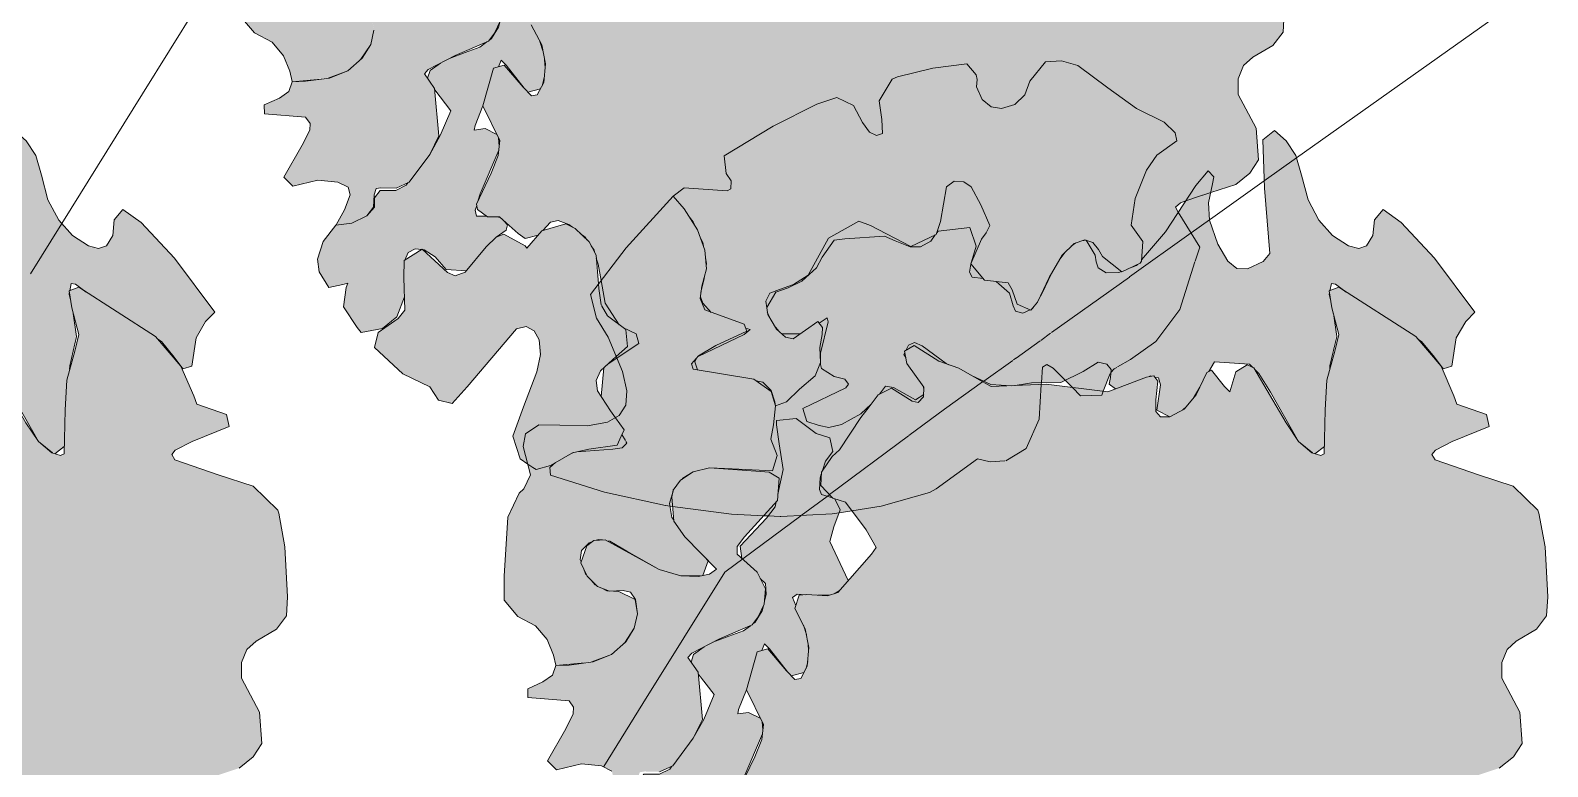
# Model space of a CAD drawing. Header units: metres. Extents: x -490 to 202, y -217 to 332.
# Drawn here: x -105.34 to -87.28, y 129 to 137.76 of the extents above; entities that cross this region are included whole.
import ezdxf

# ---------------------------------------------------------------- set-up
doc = ezdxf.new("R2010")
doc.units = ezdxf.units.M
doc.layers.add('1 arbol_dwg', color=8, linetype='Continuous', lineweight=9, true_color=0x767676)
doc.layers.add('C-TOPO-MAJR', color=66, linetype='Continuous', lineweight=18, true_color=0x647b04)
doc.layers.add('A-DETL-GENF', color=7, linetype='Continuous', lineweight=9)
doc.layers.add('A-DETL-THIN', color=7, linetype='Continuous', lineweight=9)

# ---------------------------------------------------------------- blocks, each defined once
blk = doc.blocks.new('1 arbol_dwg-V162-PLANTA DE MURO PERIMETRAL')
at = {"layer": 'A-DETL-GENF', "true_color": 0x004c00, "transparency": 33554483}
for points in [[(-4.917, 6.694), (-4.838, 6.722), (-4.747, 6.812), (-4.635, 6.907), (-4.597, 7.002), (-4.601, 7.11), (-4.581, 7.254), (-4.616, 7.297), (-4.79, 7.173), (-4.845, 7.185), (-4.91, 7.241), (-4.973, 7.345), (-4.987, 7.442), (-4.958, 7.499), (-4.788, 7.561), (-4.684, 7.626), (-4.538, 7.89), (-4.323, 8.013), (-4.239, 7.981), (-3.95, 7.832), (-3.769, 7.917), (-3.738, 8.009), (-3.695, 8.258), (-3.641, 8.297), (-3.572, 8.292), (-3.52, 8.258), (-3.451, 8.128), (-3.386, 7.981), (-3.445, 7.883), (-3.523, 7.708), (-3.425, 7.592), (-3.255, 7.572), (-3.227, 7.522), (-3.192, 7.419), (-3.094, 7.377), (-3.045, 7.433), (-2.94, 7.65), (-2.871, 7.77), (-2.784, 7.854), (-2.708, 7.879), (-2.652, 7.861), (-2.61, 7.811), (-2.581, 7.76), (-2.443, 7.651), (-2.312, 7.713), (-2.304, 7.727), (-2.294, 7.868), (-2.377, 7.984), (-2.348, 8.175), (-2.268, 8.376), (-2.194, 8.484), (-2.052, 8.586), (-2.062, 8.643), (-2.141, 8.72), (-2.34, 8.816), (-2.759, 9.123), (-2.874, 9.157), (-2.989, 9.15), (-3.1, 9.012), (-3.136, 8.914), (-3.208, 8.846), (-3.302, 8.817), (-3.378, 8.829), (-3.442, 8.881), (-3.482, 8.972), (-3.478, 9.025), (-3.484, 9.058), (-3.55, 9.135), (-3.794, 9.105), (-4.046, 9.043), (-4.083, 9.026), (-4.178, 8.871), (-4.159, 8.739), (-4.154, 8.638), (-4.196, 8.624), (-4.247, 8.647), (-4.296, 8.717), (-4.36, 8.837), (-4.479, 8.895), (-4.622, 8.848), (-4.933, 8.69), (-5.283, 8.479), (-5.269, 8.352), (-5.235, 8.301), (-5.237, 8.242), (-5.263, 8.228), (-5.569, 8.251), (-5.648, 8.191), (-5.569, 8.101), (-5.474, 7.95), (-5.422, 7.805), (-5.41, 7.673), (-5.45, 7.505), (-5.45, 7.461), (-5.436, 7.426), (-5.376, 7.361), (-5.141, 7.277), (-5.123, 7.247), (-5.099, 7.238), (-5.142, 7.204), (-5.478, 7.038), (-5.494, 7.009), (-5.474, 6.951), (-5.071, 6.884), (-5.056, 6.873), (-5.008, 6.863), (-4.946, 6.793), (-4.922, 6.722)], [(-5.995, 3.049), (-5.843, 3.077), (-5.739, 3.161), (-5.685, 3.304), (-5.688, 3.552), (-5.686, 3.563), (-5.658, 3.621), (-5.608, 3.647), (-5.544, 3.639), (-5.466, 3.589), (-5.377, 3.498), (-5.243, 3.49), (-5.093, 3.669), (-4.999, 3.751), (-4.958, 3.779), (-4.949, 3.817), (-5.002, 3.871), (-5.026, 3.875), (-5.171, 3.879), (-5.176, 3.938), (-5.171, 3.965), (-5.144, 4.039), (-5.011, 4.351), (-5.011, 4.411), (-5.015, 4.441), (-5.026, 4.463), (-5.109, 4.505), (-5.187, 4.494), (-5.181, 4.526), (-5.125, 4.667), (-5.049, 4.937), (-5.014, 4.946), (-4.995, 4.994), (-4.943, 4.937), (-4.803, 4.766), (-4.714, 4.789), (-4.695, 4.834), (-4.687, 4.869), (-4.682, 4.967), (-4.69, 5.024), (-4.71, 5.102), (-4.718, 5.128), (-4.779, 5.246), (-4.773, 5.267), (-4.797, 5.324), (-4.763, 5.35), (-4.533, 5.341), (-4.473, 5.366), (-4.463, 5.372), (-4.399, 5.446), (-4.529, 5.724), (-4.5, 5.829), (-4.455, 5.952), (-4.494, 6.03), (-4.589, 6.061), (-4.604, 6.096), (-4.589, 6.221), (-4.581, 6.232), (-4.553, 6.308), (-4.507, 6.367), (-4.529, 6.465), (-4.628, 6.496), (-4.769, 6.604), (-4.909, 6.589), (-4.91, 6.559), (-4.863, 6.238), (-4.92, 5.972), (-4.982, 5.891), (-5.17, 5.689), (-5.157, 5.604), (-5.042, 5.491), (-5.026, 5.461), (-4.989, 5.425), (-4.989, 5.333), (-5.013, 5.229), (-5.063, 5.148), (-5.096, 5.124), (-5.146, 5.086), (-5.364, 5.006), (-5.439, 4.964), (-5.505, 4.909), (-5.52, 4.864), (-5.355, 4.633), (-5.439, 4.436), (-5.505, 4.32), (-5.673, 4.1), (-5.746, 4.063), (-5.858, 4.063), (-5.898, 4.01), (-5.905, 3.935), (-5.954, 3.881), (-6.061, 3.829), (-6.175, 3.815), (-6.265, 3.7), (-6.305, 3.573), (-6.295, 3.483), (-6.226, 3.371), (-6.09, 3.402), (-6.102, 3.37), (-6.12, 3.233), (-6.023, 3.086)]]:
    blk.add_hatch(color=98, dxfattribs=at).paths.add_polyline_path(points)
at = {"layer": 'A-DETL-GENF', "true_color": 0x2f4c26, "transparency": 33554483}
for points in [[(-1.065, 6.352), (-0.997, 6.404), (-0.979, 6.877), (-0.957, 6.98), (-0.912, 7.203), (-0.951, 7.441), (-0.963, 7.514), (-0.958, 7.516), (-0.947, 7.568), (-0.917, 7.563), (-0.841, 7.506), (-0.303, 7.154), (-0.149, 6.959), (-0.086, 6.976), (-0.055, 7.18), (0.012, 7.297), (0.078, 7.362), (-0.21, 7.747), (-0.448, 8.002), (-0.578, 8.095), (-0.64, 8.022), (-0.651, 7.909), (-0.696, 7.835), (-0.752, 7.818), (-0.825, 7.835), (-0.939, 7.91), (-1.036, 8.02), (-1.114, 8.165), (-1.2, 8.481), (-1.27, 8.585), (-1.353, 8.66), (-1.437, 8.593), (-1.425, 8.247), (-1.386, 7.781), (-1.435, 7.725), (-1.545, 7.672), (-1.622, 7.674), (-1.686, 7.727), (-1.759, 7.847), (-1.817, 8.019), (-1.825, 8.143), (-1.787, 8.329), (-1.828, 8.371), (-1.915, 8.267), (-2.141, 7.925), (-2.304, 7.727), (-2.312, 7.713), (-2.34, 7.696), (-2.464, 7.646), (-2.556, 7.643), (-2.613, 7.679), (-2.626, 7.721), (-2.633, 7.77), (-2.698, 7.876), (-2.729, 7.872), (-2.784, 7.849), (-2.805, 7.834), (-2.871, 7.762), (-2.892, 7.734), (-2.978, 7.572), (-3.045, 7.433), (-3.094, 7.377), (-3.15, 7.355), (-3.204, 7.37), (-3.227, 7.431), (-3.245, 7.497), (-3.342, 7.582), (-3.425, 7.592), (-3.433, 7.602), (-3.513, 7.612), (-3.532, 7.648), (-3.518, 7.721), (-3.484, 7.833), (-3.53, 7.968), (-3.755, 7.942), (-3.776, 7.914), (-3.807, 7.869), (-3.881, 7.829), (-3.96, 7.832), (-4.139, 7.905), (-4.498, 7.877), (-4.585, 7.755), (-4.625, 7.679), (-4.729, 7.583), (-4.863, 7.524), (-4.92, 7.499), (-4.98, 7.395), (-4.968, 7.345), (-4.96, 7.325), (-4.901, 7.238), (-4.871, 7.208), (-4.742, 7.207), (-4.616, 7.297), (-4.606, 7.285), (-4.549, 7.322), (-4.541, 7.294), (-4.595, 7.07), (-4.589, 6.96), (-4.499, 6.902), (-4.421, 6.885), (-4.395, 6.849), (-4.418, 6.82), (-4.723, 6.674), (-4.694, 6.583), (-4.553, 6.542), (-4.537, 6.538), (-4.447, 6.561), (-4.302, 6.642), (-4.217, 6.727), (-4.131, 6.834), (-4.067, 6.82), (-3.918, 6.736), (-3.859, 6.775), (-3.864, 6.834), (-3.982, 7.012), (-3.995, 7.052), (-4.001, 7.061), (-3.995, 7.084), (-3.987, 7.089), (-3.968, 7.126), (-3.924, 7.145), (-3.87, 7.121), (-3.681, 6.987), (-3.608, 6.962), (-3.522, 6.913), (-3.378, 6.846), (-3.205, 6.838), (-3.089, 6.858), (-2.879, 6.861), (-2.72, 6.94), (-2.613, 7.006), (-2.552, 6.992), (-2.52, 6.952), (-2.534, 6.848), (-2.489, 6.814), (-2.239, 6.907), (-2.202, 6.902), (-2.182, 6.893), (-2.168, 6.844), (-2.194, 6.663), (-2.1, 6.616), (-1.998, 6.674), (-1.982, 6.688), (-1.913, 6.783), (-1.884, 6.832), (-1.837, 6.931), (-1.817, 6.949), (-1.783, 7.008), (-1.526, 6.986), (-1.476, 6.937), (-1.465, 6.925), (-1.312, 6.669), (-1.182, 6.44), (-1.081, 6.357)], [(-6.175, 3.815), (-6.061, 3.829), (-5.954, 3.881), (-5.905, 3.943), (-5.901, 4.033), (-5.887, 4.077), (-5.853, 4.083), (-5.745, 4.08), (-5.651, 4.123), (-5.505, 4.32), (-5.439, 4.453), (-5.47, 4.792), (-5.543, 4.897), (-5.515, 4.927), (-5.323, 5.028), (-5.084, 5.129), (-5.042, 5.187), (-4.999, 5.278), (-4.989, 5.388), (-5.049, 5.505), (-5.19, 5.634), (-5.19, 5.689), (-5.139, 5.759), (-4.904, 6.018), (-4.892, 6.177), (-4.963, 6.22), (-5.389, 6.25), (-5.506, 6.223), (-5.595, 6.163), (-5.648, 6.091), (-5.657, 6.044), (-5.644, 5.871), (-5.564, 5.759), (-5.339, 5.527), (-5.389, 5.492), (-5.47, 5.476), (-5.594, 5.48), (-5.749, 5.524), (-6.133, 5.737), (-6.214, 5.733), (-6.265, 5.695), (-6.308, 5.572), (-6.262, 5.477), (-6.189, 5.404), (-6.104, 5.37), (-6.005, 5.375), (-5.953, 5.364), (-5.918, 5.31), (-5.904, 5.209), (-5.926, 5.106), (-5.986, 5.008), (-6.089, 4.917), (-6.22, 4.866), (-6.391, 4.843), (-6.486, 4.84), (-6.51, 4.771), (-6.578, 4.723), (-6.686, 4.674), (-6.685, 4.61), (-6.391, 4.587), (-6.359, 4.541), (-6.362, 4.495), (-6.415, 4.387), (-6.546, 4.159), (-6.482, 4.095), (-6.304, 4.137), (-6.161, 4.123), (-6.086, 4.086), (-6.073, 4.032), (-6.113, 3.924), (-6.173, 3.819)]]:
    blk.add_hatch(color=89, dxfattribs=at).paths.add_polyline_path(points)
at = {"layer": 'A-DETL-GENF', "true_color": 0x424c26, "transparency": 33554483}
blk.add_hatch(color=69, dxfattribs=at).paths.add_polyline_path([(-6.486, 4.84), (-6.219, 4.869), (-6.089, 4.917), (-5.986, 5.015), (-5.926, 5.106), (-5.904, 5.209), (-5.919, 5.311), (-6.041, 5.37), (-6.121, 5.372), (-6.205, 5.416), (-6.275, 5.495), (-6.312, 5.595), (-6.302, 5.66), (-6.249, 5.716), (-6.189, 5.738), (-6.166, 5.739), (-6.133, 5.737), (-6.101, 5.727), (-5.749, 5.524), (-5.594, 5.48), (-5.437, 5.483), (-5.399, 5.588), (-5.41, 5.6), (-5.564, 5.759), (-5.657, 5.897), (-5.675, 5.997), (-5.644, 6.097), (-5.58, 6.177), (-5.506, 6.223), (-5.389, 6.25), (-4.966, 6.231), (-4.938, 6.229), (-4.906, 6.339), (-4.95, 6.455), (-4.932, 6.559), (-4.917, 6.694), (-4.949, 6.795), (-5.071, 6.884), (-5.505, 6.956), (-5.518, 6.993), (-5.467, 7.051), (-5.295, 7.148), (-5.123, 7.227), (-5.141, 7.277), (-5.423, 7.378), (-5.455, 7.461), (-5.444, 7.547), (-5.41, 7.673), (-5.422, 7.805), (-5.474, 7.95), (-5.569, 8.101), (-5.648, 8.191), (-5.985, 7.823), (-6.238, 7.488), (-6.196, 7.32), (-6.097, 7.148), (-6.01, 6.94), (-5.98, 6.801), (-5.987, 6.699), (-6.033, 6.624), (-6.116, 6.577), (-6.261, 6.551), (-6.608, 6.558), (-6.703, 6.493), (-6.719, 6.404), (-6.667, 6.2), (-6.715, 6.102), (-6.748, 6.071), (-6.828, 5.899), (-6.854, 5.477), (-6.855, 5.306), (-6.757, 5.189), (-6.631, 5.122), (-6.548, 5.025), (-6.503, 4.914), (-6.486, 4.842)])
at = {"layer": 'A-DETL-GENF', "true_color": 0x4f7f3f, "transparency": 33554483}
blk.add_hatch(color=87, dxfattribs=at).paths.add_polyline_path([(-2.996, 1.735), (-2.631, 1.754), (-2.28, 1.81), (-1.935, 1.907), (-1.888, 1.933), (-1.593, 2.146), (-1.503, 2.126), (-1.391, 2.132), (-1.245, 2.221), (-1.153, 2.43), (-1.129, 2.801), (-1.096, 2.821), (-1.051, 2.795), (-0.856, 2.598), (-0.705, 2.601), (-0.644, 2.757), (-0.617, 2.789), (-0.5, 2.856), (-0.319, 2.984), (-0.148, 3.213), (-0.005, 3.658), (-0.179, 3.943), (-0.143, 3.976), (0.252, 4.107), (0.353, 4.188), (0.415, 4.282), (0.398, 4.507), (0.27, 4.749), (0.27, 4.861), (0.308, 4.955), (0.373, 5.014), (0.518, 5.099), (0.59, 5.194), (0.598, 5.329), (0.579, 5.688), (0.528, 5.948), (0.352, 6.12), (-0.207, 6.309), (-0.229, 6.347), (-0.204, 6.377), (-0.084, 6.439), (0.18, 6.547), (0.161, 6.633), (-0.05, 6.706), (-0.072, 6.764), (-0.164, 6.976), (-0.345, 7.188), (-0.894, 7.54), (-0.963, 7.514), (-0.944, 7.394), (-0.893, 7.203), (-0.979, 6.877), (-0.991, 6.665), (-0.998, 6.35), (-1.023, 6.339), (-1.086, 6.359), (-1.182, 6.44), (-1.271, 6.572), (-1.5, 6.964), (-1.549, 6.986), (-1.63, 6.937), (-1.672, 6.794), (-1.711, 6.832), (-1.803, 6.949), (-1.837, 6.931), (-1.913, 6.772), (-1.998, 6.669), (-2.101, 6.615), (-2.168, 6.616), (-2.202, 6.653), (-2.202, 6.736), (-2.186, 6.87), (-2.215, 6.907), (-2.268, 6.899), (-2.544, 6.794), (-2.983, 6.848), (-3.378, 6.831), (-3.608, 6.962), (-3.75, 7.012), (-3.926, 7.124), (-3.995, 7.084), (-3.979, 6.997), (-3.858, 6.826), (-3.86, 6.757), (-3.898, 6.718), (-3.942, 6.727), (-4.088, 6.82), (-4.183, 6.772), (-4.308, 6.61), (-4.46, 6.379), (-4.513, 6.333), (-4.589, 6.221), (-4.594, 6.126), (-4.507, 6.034), (-4.418, 6.006), (-4.27, 5.809), (-4.199, 5.683), (-4.232, 5.635), (-4.473, 5.361), (-4.553, 5.336), (-4.695, 5.346), (-4.749, 5.341), (-4.779, 5.246), (-4.705, 5.102), (-4.678, 4.967), (-4.69, 4.834), (-4.737, 4.746), (-4.778, 4.74), (-4.838, 4.801), (-4.972, 4.958), (-5.049, 4.937), (-5.125, 4.667), (-5.004, 4.419), (-5.015, 4.312), (-5.066, 4.188), (-5.171, 3.965), (-5.163, 3.928), (-5.093, 3.875), (-5.007, 3.875), (-4.824, 3.721), (-4.731, 3.745), (-4.643, 3.837), (-4.587, 3.849), (-4.51, 3.821), (-4.448, 3.774), (-4.366, 3.696), (-4.331, 3.638), (-4.316, 3.602), (-4.271, 3.363), (-4.245, 3.247), (-4.151, 3.105), (-4.093, 3.07), (-4.03, 3.04), (-4.01, 2.97), (-4.237, 2.82), (-4.262, 2.796), (-4.279, 2.591), (-4.167, 2.425), (-4.116, 2.354), (-4.132, 2.321), (-4.096, 2.258), (-4.129, 2.225), (-4.197, 2.215), (-4.485, 2.189), (-4.553, 2.152), (-4.63, 2.1), (-4.646, 2.085), (-4.642, 2.03), (-4.213, 1.899), (-3.82, 1.813), (-3.35, 1.752), (-3.001, 1.735)])
at = {"layer": 'A-DETL-THIN', "color": 76, "true_color": 0x3f7f00}
for p, q in [((-2.772, 7.858), (-2.805, 7.834)), ((-2.7, 7.877), (-2.729, 7.872)), ((-2.851, 7.789), (-2.892, 7.734)), ((-4.976, 7.364), (-4.96, 7.325)), ((-4.926, 7.268), (-4.891, 7.225)), ((-4.871, 7.208), (-4.742, 7.207)), ((-3.859, 6.808), (-3.861, 6.83)), ((-1.934, 6.746), (-1.887, 6.826)), ((-2.01, 6.663), (-1.982, 6.688)), ((-1.065, 6.352), (-0.997, 6.404)), ((-5.594, 5.48), (-5.453, 5.479)), ((-4.618, 5.341), (-4.533, 5.341)), ((-4.499, 5.352), (-4.463, 5.372)), ((-5.996, 5), (-5.926, 5.106)), ((-4.697, 5.061), (-4.718, 5.128)), ((-4.681, 4.94), (-4.684, 4.997)), ((-6.229, 4.865), (-6.089, 4.917)), ((-4.803, 4.766), (-4.714, 4.789)), ((-4.699, 4.817), (-4.687, 4.869)), ((-5.008, 4.382), (-5.013, 4.437))]:
    blk.add_line(p, q, dxfattribs=at)
at = {"layer": 'A-DETL-THIN', "color": 76, "true_color": 0x3f7f00, "flags": 128}
for points in [[(-5.056, 6.873), (-5.008, 6.863), (-4.949, 6.804), (-4.922, 6.722), (-4.917, 6.694), (-4.838, 6.722), (-4.747, 6.812), (-4.635, 6.907), (-4.597, 7.002), (-4.601, 7.11), (-4.585, 7.202), (-4.581, 7.254), (-4.616, 7.297), (-4.79, 7.173), (-4.845, 7.185), (-4.91, 7.241), (-4.973, 7.345), (-4.987, 7.442), (-4.958, 7.499), (-4.888, 7.524), (-4.788, 7.561), (-4.684, 7.626), (-4.538, 7.89), (-4.323, 8.013), (-4.239, 7.981), (-3.95, 7.832), (-3.769, 7.917), (-3.738, 8.009), (-3.695, 8.258), (-3.641, 8.297), (-3.572, 8.292), (-3.52, 8.258), (-3.451, 8.128), (-3.386, 7.981), (-3.413, 7.93), (-3.445, 7.883), (-3.523, 7.708), (-3.425, 7.592), (-3.255, 7.572), (-3.227, 7.522), (-3.192, 7.419), (-3.094, 7.377), (-3.045, 7.433), (-2.963, 7.61), (-2.871, 7.77), (-2.784, 7.854), (-2.708, 7.879), (-2.652, 7.861), (-2.61, 7.811), (-2.581, 7.76), (-2.443, 7.651), (-2.312, 7.713), (-2.304, 7.727), (-2.294, 7.868), (-2.377, 7.984), (-2.348, 8.175), (-2.268, 8.376), (-2.194, 8.484), (-2.052, 8.586), (-2.062, 8.643), (-2.141, 8.72), (-2.34, 8.816), (-2.544, 8.965), (-2.759, 9.123), (-2.874, 9.157), (-2.989, 9.15), (-3.1, 9.012), (-3.136, 8.914), (-3.208, 8.846), (-3.302, 8.817), (-3.378, 8.829), (-3.442, 8.881), (-3.482, 8.972), (-3.478, 9.025), (-3.484, 9.058), (-3.55, 9.135), (-3.794, 9.105), (-4.046, 9.043), (-4.083, 9.026), (-4.178, 8.871), (-4.159, 8.739), (-4.154, 8.638), (-4.196, 8.624), (-4.247, 8.647), (-4.296, 8.717), (-4.36, 8.837), (-4.479, 8.895), (-4.622, 8.848), (-4.933, 8.69), (-5.283, 8.479), (-5.269, 8.352), (-5.235, 8.301), (-5.237, 8.242), (-5.263, 8.228), (-5.569, 8.251), (-5.648, 8.191)], [(-0.332, 7.172), (-0.303, 7.154), (-0.211, 7.042), (-0.149, 6.959), (-0.086, 6.976), (-0.055, 7.18), (0.012, 7.297), (0.078, 7.362), (-0.21, 7.747), (-0.448, 8.002), (-0.578, 8.095), (-0.64, 8.022), (-0.651, 7.909), (-0.696, 7.835), (-0.752, 7.818), (-0.825, 7.835), (-0.939, 7.91), (-1.036, 8.02), (-1.114, 8.165), (-1.16, 8.341), (-1.2, 8.481), (-1.27, 8.585), (-1.353, 8.66), (-1.437, 8.593), (-1.425, 8.247), (-1.386, 7.781), (-1.435, 7.725), (-1.545, 7.672), (-1.622, 7.674), (-1.686, 7.727), (-1.759, 7.847), (-1.817, 8.019), (-1.825, 8.143), (-1.795, 8.278), (-1.787, 8.329), (-1.828, 8.371), (-1.915, 8.267), (-2.132, 7.935), (-2.304, 7.737)], [(-5.389, 6.25), (-5.227, 6.245), (-4.938, 6.229), (-4.906, 6.339), (-4.95, 6.455), (-4.932, 6.559), (-4.917, 6.694), (-4.949, 6.795), (-5.071, 6.884), (-5.505, 6.956), (-5.518, 6.993), (-5.467, 7.051), (-5.343, 7.125), (-5.123, 7.227), (-5.141, 7.277), (-5.423, 7.378), (-5.455, 7.461), (-5.444, 7.547), (-5.41, 7.673), (-5.422, 7.805), (-5.474, 7.95), (-5.569, 8.101), (-5.648, 8.191), (-5.985, 7.823), (-6.238, 7.488), (-6.196, 7.32), (-6.112, 7.184), (-6.01, 6.94), (-5.98, 6.801), (-5.987, 6.699), (-6.033, 6.624), (-6.116, 6.577), (-6.261, 6.551), (-6.458, 6.555), (-6.608, 6.558), (-6.703, 6.493), (-6.719, 6.404), (-6.667, 6.2), (-6.715, 6.102), (-6.748, 6.071), (-6.828, 5.899), (-6.854, 5.477), (-6.855, 5.306), (-6.757, 5.189), (-6.631, 5.122), (-6.548, 5.025), (-6.503, 4.914), (-6.486, 4.842), (-6.486, 4.84), (-6.279, 4.858)], [(-5.532, 8.042), (-5.505, 8.007), (-5.49, 7.976)], [(-3.776, 7.914), (-3.807, 7.869), (-3.881, 7.829), (-3.955, 7.83), (-4.062, 7.873), (-4.139, 7.905), (-4.422, 7.885), (-4.498, 7.877), (-4.585, 7.755), (-4.625, 7.679), (-4.729, 7.583), (-4.827, 7.536), (-4.916, 7.506), (-4.98, 7.395)], [(-3.519, 7.718), (-3.518, 7.721), (-3.484, 7.833), (-3.53, 7.968), (-3.755, 7.942), (-3.764, 7.93)], [(-5.459, 7.908), (-5.437, 7.861), (-5.432, 7.834)], [(-2.445, 7.653), (-2.464, 7.646), (-2.556, 7.643), (-2.613, 7.679), (-2.626, 7.721), (-2.633, 7.77), (-2.698, 7.876)], [(-5.417, 7.753), (-5.409, 7.71), (-5.412, 7.694)], [(-3.433, 7.602), (-3.513, 7.612), (-3.532, 7.648), (-3.521, 7.706)], [(-2.333, 7.703), (-2.34, 7.696), (-2.402, 7.671)], [(-5.422, 7.628), (-5.428, 7.59), (-5.45, 7.505)], [(-2.949, 7.634), (-3.012, 7.497), (-3.025, 7.477)], [(0.252, 4.107), (0.353, 4.188), (0.415, 4.282), (0.398, 4.507), (0.27, 4.749), (0.27, 4.861), (0.308, 4.955), (0.373, 5.014), (0.518, 5.099), (0.59, 5.194), (0.598, 5.329), (0.579, 5.688), (0.535, 5.928), (0.528, 5.948), (0.352, 6.12), (0.103, 6.201), (-0.207, 6.309), (-0.229, 6.347), (-0.204, 6.377), (-0.084, 6.439), (0.18, 6.547), (0.161, 6.633), (-0.05, 6.706), (-0.072, 6.764), (-0.164, 6.976), (-0.345, 7.188), (-0.894, 7.54), (-0.963, 7.514), (-0.944, 7.394), (-0.893, 7.203), (-0.922, 7.083), (-0.979, 6.877), (-0.991, 6.665), (-0.998, 6.35), (-1.023, 6.339), (-1.086, 6.359), (-1.182, 6.44), (-1.271, 6.572), (-1.5, 6.964), (-1.549, 6.986), (-1.63, 6.937), (-1.672, 6.794), (-1.711, 6.832), (-1.803, 6.949), (-1.837, 6.931), (-1.913, 6.772), (-1.998, 6.669), (-2.101, 6.615), (-2.168, 6.616), (-2.202, 6.653), (-2.202, 6.736), (-2.186, 6.87), (-2.215, 6.907), (-2.268, 6.899), (-2.544, 6.794), (-2.983, 6.848), (-3.378, 6.831), (-3.48, 6.889), (-3.608, 6.962), (-3.75, 7.012), (-3.926, 7.124), (-3.995, 7.084), (-3.979, 6.997), (-3.858, 6.826), (-3.86, 6.757), (-3.898, 6.718), (-3.942, 6.727), (-4.088, 6.82), (-4.183, 6.772), (-4.255, 6.678), (-4.308, 6.61), (-4.46, 6.379), (-4.513, 6.333), (-4.589, 6.221), (-4.594, 6.126), (-4.507, 6.034), (-4.418, 6.006), (-4.27, 5.809), (-4.199, 5.683), (-4.232, 5.635), (-4.473, 5.361), (-4.547, 5.336), (-4.695, 5.346), (-4.749, 5.341), (-4.779, 5.246), (-4.705, 5.102), (-4.678, 4.967), (-4.69, 4.834), (-4.737, 4.746), (-4.778, 4.74), (-4.838, 4.801), (-4.972, 4.958), (-5.049, 4.937), (-5.125, 4.667), (-5.004, 4.419), (-5.015, 4.312), (-5.066, 4.188), (-5.171, 3.965)], [(-3.098, 7.379), (-3.15, 7.355), (-3.204, 7.37), (-3.221, 7.407), (-3.245, 7.497), (-3.342, 7.582)], [(-0.951, 7.441), (-0.963, 7.492), (-0.961, 7.5)], [(-0.958, 7.516), (-0.947, 7.568), (-0.917, 7.563), (-0.841, 7.506)], [(-5.454, 7.471), (-5.436, 7.426), (-5.376, 7.361)], [(-3.074, 7.399), (-3.083, 7.386), (-3.088, 7.383)], [(-4.606, 7.285), (-4.549, 7.322), (-4.541, 7.294), (-4.595, 7.07), (-4.595, 6.99), (-4.589, 6.96), (-4.499, 6.902), (-4.421, 6.885), (-4.395, 6.849), (-4.415, 6.822), (-4.723, 6.674), (-4.694, 6.583), (-4.605, 6.553), (-4.537, 6.538), (-4.447, 6.561), (-4.308, 6.637), (-4.233, 6.706)], [(-0.959, 6.952), (-0.957, 6.98), (-0.909, 7.188), (-0.933, 7.353)], [(-5.131, 7.249), (-5.099, 7.238), (-5.142, 7.204), (-5.47, 7.047)], [(-3.987, 7.04), (-4.001, 7.061), (-3.994, 7.075)], [(-3.987, 7.089), (-3.968, 7.126), (-3.924, 7.145), (-3.87, 7.121), (-3.699, 6.996), (-3.681, 6.987)], [(-5.478, 7.038), (-5.494, 7.009), (-5.474, 6.951)], [(-3.205, 6.838), (-3.089, 6.858), (-2.879, 6.861), (-2.72, 6.94), (-2.613, 7.006), (-2.552, 6.992), (-2.52, 6.952), (-2.524, 6.896), (-2.534, 6.848), (-2.489, 6.814)], [(-1.822, 6.939), (-1.783, 7.008), (-1.533, 6.992), (-1.509, 6.968)], [(-1.493, 6.953), (-1.465, 6.925), (-1.381, 6.792), (-1.182, 6.44), (-1.081, 6.357)], [(-4.174, 6.777), (-4.131, 6.834), (-4.074, 6.824), (-3.918, 6.736), (-3.859, 6.775)], [(-3.522, 6.913), (-3.379, 6.846), (-3.231, 6.837)], [(-2.248, 6.902), (-2.239, 6.907), (-2.231, 6.905)], [(-2.209, 6.899), (-2.182, 6.893), (-2.168, 6.844), (-2.194, 6.663), (-2.101, 6.615)], [(-4.581, 6.232), (-4.559, 6.299), (-4.507, 6.367), (-4.529, 6.465), (-4.628, 6.496), (-4.769, 6.604), (-4.909, 6.589), (-4.91, 6.559), (-4.892, 6.422), (-4.863, 6.238), (-4.901, 6.062)], [(-5.745, 4.08), (-5.651, 4.123), (-5.505, 4.32), (-5.439, 4.453), (-5.47, 4.792), (-5.543, 4.897), (-5.515, 4.927), (-5.323, 5.028), (-5.084, 5.129), (-5.042, 5.187), (-4.999, 5.278), (-4.989, 5.388), (-5.049, 5.505), (-5.19, 5.634), (-5.19, 5.689), (-5.139, 5.759), (-4.904, 6.018), (-4.892, 6.177), (-4.963, 6.22), (-5.122, 6.232), (-5.389, 6.25), (-5.506, 6.223), (-5.595, 6.163), (-5.648, 6.091), (-5.657, 6.044), (-5.644, 5.871), (-5.564, 5.759), (-5.339, 5.527), (-5.389, 5.492), (-5.47, 5.476), (-5.594, 5.48), (-5.749, 5.524), (-5.938, 5.63), (-6.133, 5.737), (-6.214, 5.733), (-6.265, 5.695), (-6.308, 5.572), (-6.262, 5.477), (-6.189, 5.404), (-6.104, 5.37), (-6.005, 5.375), (-5.953, 5.364), (-5.918, 5.31), (-5.904, 5.209), (-5.926, 5.106), (-5.986, 5.008), (-6.089, 4.917), (-6.22, 4.866), (-6.391, 4.843), (-6.486, 4.84), (-6.51, 4.771), (-6.578, 4.723), (-6.686, 4.674), (-6.685, 4.61), (-6.391, 4.587), (-6.359, 4.541), (-6.362, 4.495), (-6.415, 4.387), (-6.546, 4.159), (-6.482, 4.095), (-6.304, 4.137), (-6.161, 4.123), (-6.086, 4.086)], [(-5.586, 6.168), (-5.58, 6.177), (-5.506, 6.223)], [(-4.51, 6.037), (-4.589, 6.061), (-4.604, 6.096), (-4.598, 6.179), (-4.59, 6.206)], [(-5.645, 5.883), (-5.657, 5.897), (-5.675, 5.997), (-5.649, 6.085)], [(-5.647, 6.093), (-5.647, 6.094), (-5.641, 6.101)], [(-4.912, 6.009), (-4.92, 5.972), (-4.982, 5.891), (-5.17, 5.692), (-5.157, 5.604)], [(-4.399, 5.446), (-4.529, 5.724), (-4.5, 5.829), (-4.455, 5.952), (-4.494, 6.03)], [(-6.306, 5.579), (-6.312, 5.595), (-6.302, 5.66), (-6.249, 5.716), (-6.225, 5.725)], [(-6.199, 5.734), (-6.18, 5.74), (-6.154, 5.736)], [(-6.121, 5.73), (-6.101, 5.727), (-5.979, 5.657), (-5.749, 5.524)], [(-6.267, 5.487), (-6.275, 5.495), (-6.286, 5.527)], [(-5.437, 5.483), (-5.399, 5.588), (-5.41, 5.6)], [(-6.196, 5.412), (-6.205, 5.416), (-6.233, 5.448)], [(-5.026, 5.461), (-4.989, 5.425), (-4.985, 5.35), (-4.997, 5.299)], [(-6.109, 5.372), (-6.121, 5.372), (-6.158, 5.392)], [(-5.904, 5.209), (-5.919, 5.311), (-6.041, 5.37), (-6.074, 5.371)], [(-4.773, 5.267), (-4.797, 5.324), (-4.763, 5.35), (-4.706, 5.345)], [(-5.004, 5.266), (-5.013, 5.229), (-5.063, 5.148), (-5.078, 5.137)], [(-5.096, 5.124), (-5.146, 5.086), (-5.251, 5.049), (-5.364, 5.006)], [(-5.014, 4.946), (-4.995, 4.994), (-4.959, 4.958), (-4.831, 4.794)], [(-5.427, 4.973), (-5.502, 4.919), (-5.52, 4.864)], [(-5.469, 4.781), (-5.355, 4.633), (-5.429, 4.455), (-5.505, 4.32)], [(-5.026, 4.463), (-5.109, 4.505), (-5.187, 4.494), (-5.181, 4.526), (-5.125, 4.667)], [(-5.158, 3.993), (-5.144, 4.039), (-5.011, 4.351)], [(-5.658, 4.12), (-5.673, 4.1), (-5.746, 4.063), (-5.858, 4.063), (-5.898, 4.01), (-5.898, 3.943), (-5.954, 3.881)]]:
    blk.add_lwpolyline(points, dxfattribs=at)
blk = doc.blocks.new('1 arbol_dwg-V168-PLANTA DE MURO PERIMETRAL')
at = {"layer": 'A-DETL-GENF', "true_color": 0x424c26, "transparency": 33554483}
blk.add_hatch(color=69, dxfattribs=at).paths.add_polyline_path([(-6.486, 4.84), (-6.219, 4.869), (-6.089, 4.917), (-5.986, 5.015), (-5.926, 5.106), (-5.904, 5.209), (-5.919, 5.311), (-6.041, 5.37), (-6.121, 5.372), (-6.205, 5.416), (-6.281, 5.512), (-6.312, 5.595), (-6.302, 5.66), (-6.249, 5.716), (-6.189, 5.738), (-6.18, 5.74), (-6.133, 5.737), (-6.101, 5.727), (-5.749, 5.524), (-5.594, 5.48), (-5.437, 5.483), (-5.399, 5.588), (-5.41, 5.6), (-5.564, 5.759), (-5.657, 5.897), (-5.675, 5.997), (-5.644, 6.097), (-5.58, 6.177), (-5.506, 6.223), (-5.389, 6.25), (-4.966, 6.231), (-4.938, 6.229), (-4.906, 6.339), (-4.95, 6.455), (-4.932, 6.559), (-4.917, 6.694), (-4.949, 6.795), (-5.071, 6.884), (-5.505, 6.956), (-5.518, 6.993), (-5.467, 7.051), (-5.343, 7.125), (-5.123, 7.227), (-5.141, 7.277), (-5.423, 7.378), (-5.455, 7.461), (-5.444, 7.547), (-5.41, 7.673), (-5.422, 7.805), (-5.474, 7.95), (-5.569, 8.101), (-5.648, 8.191), (-5.985, 7.823), (-6.238, 7.488), (-6.196, 7.32), (-6.112, 7.184), (-6.01, 6.94), (-5.98, 6.801), (-5.987, 6.699), (-6.033, 6.624), (-6.133, 6.574), (-6.261, 6.551), (-6.608, 6.558), (-6.703, 6.493), (-6.719, 6.404), (-6.667, 6.2), (-6.715, 6.102), (-6.748, 6.071), (-6.828, 5.899), (-6.854, 5.477), (-6.855, 5.306), (-6.757, 5.189), (-6.631, 5.122), (-6.548, 5.025), (-6.503, 4.914), (-6.486, 4.842)])
at = {"layer": 'A-DETL-GENF', "true_color": 0x4f7f3f, "transparency": 33554483}
blk.add_hatch(color=87, dxfattribs=at).paths.add_polyline_path([(-2.996, 1.735), (-2.573, 1.763), (-2.227, 1.825), (-1.935, 1.907), (-1.855, 1.957), (-1.593, 2.146), (-1.497, 2.126), (-1.391, 2.132), (-1.245, 2.221), (-1.152, 2.448), (-1.129, 2.801), (-1.096, 2.821), (-1.051, 2.795), (-0.856, 2.598), (-0.705, 2.601), (-0.632, 2.772), (-0.617, 2.789), (-0.458, 2.886), (-0.319, 2.984), (-0.148, 3.213), (-0.005, 3.658), (-0.179, 3.943), (-0.143, 3.976), (0.252, 4.107), (0.354, 4.19), (0.415, 4.282), (0.398, 4.507), (0.27, 4.749), (0.27, 4.861), (0.308, 4.955), (0.373, 5.014), (0.518, 5.099), (0.59, 5.194), (0.598, 5.329), (0.579, 5.688), (0.528, 5.948), (0.352, 6.12), (-0.207, 6.309), (-0.229, 6.347), (-0.204, 6.377), (-0.084, 6.439), (0.18, 6.547), (0.161, 6.633), (-0.05, 6.706), (-0.102, 6.835), (-0.164, 6.976), (-0.345, 7.188), (-0.894, 7.54), (-0.963, 7.514), (-0.944, 7.394), (-0.893, 7.203), (-0.981, 6.835), (-0.991, 6.665), (-0.998, 6.35), (-1.023, 6.339), (-1.086, 6.359), (-1.182, 6.44), (-1.271, 6.572), (-1.5, 6.964), (-1.549, 6.986), (-1.63, 6.937), (-1.672, 6.794), (-1.714, 6.835), (-1.803, 6.949), (-1.837, 6.931), (-1.913, 6.772), (-1.998, 6.669), (-2.101, 6.615), (-2.168, 6.616), (-2.202, 6.653), (-2.202, 6.736), (-2.186, 6.87), (-2.215, 6.907), (-2.268, 6.899), (-2.544, 6.794), (-2.983, 6.848), (-3.386, 6.835), (-3.608, 6.962), (-3.75, 7.012), (-3.926, 7.124), (-3.995, 7.084), (-3.979, 6.997), (-3.858, 6.826), (-3.86, 6.757), (-3.898, 6.718), (-3.942, 6.727), (-4.088, 6.82), (-4.183, 6.772), (-4.308, 6.61), (-4.46, 6.379), (-4.513, 6.333), (-4.589, 6.221), (-4.594, 6.126), (-4.507, 6.034), (-4.418, 6.006), (-4.27, 5.809), (-4.199, 5.683), (-4.232, 5.635), (-4.473, 5.361), (-4.547, 5.336), (-4.695, 5.346), (-4.749, 5.341), (-4.779, 5.246), (-4.705, 5.102), (-4.678, 4.967), (-4.69, 4.834), (-4.737, 4.746), (-4.778, 4.74), (-4.838, 4.801), (-4.972, 4.958), (-5.049, 4.937), (-5.125, 4.667), (-5.004, 4.419), (-5.015, 4.312), (-5.066, 4.188), (-5.171, 3.965), (-5.163, 3.928), (-5.093, 3.875), (-5.007, 3.875), (-4.824, 3.721), (-4.731, 3.745), (-4.643, 3.837), (-4.587, 3.849), (-4.51, 3.821), (-4.448, 3.774), (-4.356, 3.68), (-4.331, 3.638), (-4.314, 3.592), (-4.271, 3.363), (-4.245, 3.247), (-4.151, 3.105), (-4.093, 3.07), (-4.03, 3.04), (-4.01, 2.97), (-4.237, 2.82), (-4.262, 2.796), (-4.279, 2.591), (-4.151, 2.402), (-4.116, 2.354), (-4.132, 2.321), (-4.096, 2.258), (-4.129, 2.225), (-4.251, 2.212), (-4.485, 2.189), (-4.512, 2.175), (-4.63, 2.1), (-4.646, 2.085), (-4.642, 2.03), (-4.213, 1.899), (-3.762, 1.805), (-3.27, 1.748), (-3.001, 1.735)])
at = {"layer": 'A-DETL-GENF', "true_color": 0x004c00, "transparency": 33554483}
blk.add_hatch(color=98, dxfattribs=at).paths.add_polyline_path([(-5.995, 3.049), (-5.843, 3.077), (-5.739, 3.161), (-5.685, 3.304), (-5.688, 3.552), (-5.686, 3.563), (-5.658, 3.621), (-5.608, 3.647), (-5.544, 3.639), (-5.466, 3.589), (-5.377, 3.498), (-5.243, 3.49), (-5.093, 3.669), (-4.999, 3.751), (-4.958, 3.779), (-4.949, 3.817), (-5.002, 3.871), (-5.026, 3.875), (-5.171, 3.879), (-5.176, 3.938), (-5.171, 3.965), (-5.144, 4.039), (-5.011, 4.351), (-5.011, 4.411), (-5.015, 4.441), (-5.026, 4.463), (-5.109, 4.505), (-5.187, 4.494), (-5.181, 4.526), (-5.125, 4.667), (-5.049, 4.937), (-5.014, 4.946), (-4.995, 4.994), (-4.943, 4.937), (-4.803, 4.766), (-4.714, 4.789), (-4.695, 4.834), (-4.687, 4.869), (-4.682, 4.967), (-4.69, 5.024), (-4.71, 5.102), (-4.718, 5.128), (-4.779, 5.246), (-4.773, 5.267), (-4.797, 5.324), (-4.763, 5.35), (-4.533, 5.341), (-4.473, 5.366), (-4.463, 5.372), (-4.399, 5.446), (-4.529, 5.724), (-4.5, 5.829), (-4.455, 5.952), (-4.494, 6.03), (-4.589, 6.061), (-4.604, 6.096), (-4.589, 6.221), (-4.581, 6.232), (-4.559, 6.299), (-4.507, 6.367), (-4.529, 6.465), (-4.628, 6.496), (-4.769, 6.604), (-4.909, 6.589), (-4.91, 6.559), (-4.863, 6.238), (-4.92, 5.972), (-4.999, 5.874), (-5.17, 5.689), (-5.157, 5.604), (-5.042, 5.491), (-5.026, 5.461), (-4.989, 5.425), (-4.989, 5.333), (-5.013, 5.229), (-5.063, 5.148), (-5.096, 5.124), (-5.146, 5.086), (-5.364, 5.006), (-5.439, 4.964), (-5.505, 4.909), (-5.52, 4.864), (-5.355, 4.633), (-5.439, 4.436), (-5.505, 4.32), (-5.673, 4.1), (-5.746, 4.063), (-5.858, 4.063), (-5.898, 4.01), (-5.905, 3.935), (-5.954, 3.881), (-6.061, 3.829), (-6.175, 3.815), (-6.265, 3.7), (-6.305, 3.573), (-6.295, 3.483), (-6.226, 3.371), (-6.09, 3.402), (-6.102, 3.37), (-6.12, 3.233), (-6.023, 3.086)])
at = {"layer": 'A-DETL-GENF', "true_color": 0x2f4c26, "transparency": 33554483}
for points in [[(-6.175, 3.815), (-6.061, 3.829), (-5.954, 3.881), (-5.905, 3.943), (-5.901, 4.033), (-5.887, 4.077), (-5.853, 4.083), (-5.745, 4.08), (-5.651, 4.123), (-5.505, 4.32), (-5.439, 4.453), (-5.47, 4.792), (-5.543, 4.897), (-5.515, 4.927), (-5.323, 5.028), (-5.084, 5.129), (-5.042, 5.187), (-4.999, 5.278), (-4.989, 5.388), (-5.056, 5.512), (-5.19, 5.634), (-5.19, 5.689), (-5.139, 5.759), (-4.904, 6.018), (-4.892, 6.177), (-4.963, 6.22), (-5.389, 6.25), (-5.506, 6.223), (-5.595, 6.163), (-5.648, 6.091), (-5.657, 6.044), (-5.644, 5.871), (-5.564, 5.759), (-5.339, 5.527), (-5.389, 5.492), (-5.47, 5.476), (-5.594, 5.48), (-5.749, 5.524), (-6.133, 5.737), (-6.214, 5.733), (-6.265, 5.695), (-6.308, 5.572), (-6.262, 5.477), (-6.189, 5.404), (-6.104, 5.37), (-6.005, 5.375), (-5.953, 5.364), (-5.918, 5.31), (-5.904, 5.209), (-5.926, 5.106), (-5.986, 5.008), (-6.089, 4.917), (-6.22, 4.866), (-6.438, 4.842), (-6.486, 4.84), (-6.51, 4.771), (-6.578, 4.723), (-6.686, 4.674), (-6.685, 4.61), (-6.391, 4.587), (-6.359, 4.541), (-6.362, 4.495), (-6.438, 4.348), (-6.546, 4.159), (-6.482, 4.095), (-6.304, 4.137), (-6.161, 4.123), (-6.086, 4.086), (-6.073, 4.032), (-6.113, 3.924), (-6.173, 3.819)], [(-4.744, 2.072), (-4.642, 2.1), (-4.485, 2.191), (-4.298, 2.226), (-4.167, 2.245), (-4.116, 2.354), (-4.251, 2.548), (-4.306, 2.633), (-4.316, 2.706), (-4.285, 2.775), (-4.093, 2.948), (-4.104, 3.07), (-4.236, 3.168), (-4.281, 3.247), (-4.299, 3.396), (-4.316, 3.602), (-4.366, 3.696), (-4.465, 3.791), (-4.532, 3.825), (-4.705, 3.774), (-4.811, 3.652), (-4.825, 3.669), (-4.976, 3.751), (-5.031, 3.73), (-5.101, 3.661), (-5.251, 3.48), (-5.324, 3.454), (-5.377, 3.478), (-5.558, 3.643), (-5.686, 3.563), (-5.689, 3.443), (-5.682, 3.209), (-5.729, 3.15), (-5.873, 3.048), (-5.899, 2.942), (-5.697, 2.754), (-5.503, 2.66), (-5.442, 2.565), (-5.344, 2.542), (-5.061, 2.867), (-4.884, 3.075), (-4.815, 3.093), (-4.758, 3.062), (-4.723, 2.997), (-4.719, 2.867), (-4.739, 2.769), (-4.912, 2.309), (-4.859, 2.146), (-4.768, 2.085)]]:
    blk.add_hatch(color=89, dxfattribs=at).paths.add_polyline_path(points)
at = {"layer": 'A-DETL-THIN', "color": 76, "true_color": 0x3f7f00}
for p, q in [((-5.996, 5), (-5.926, 5.106)), ((-4.697, 5.061), (-4.718, 5.128)), ((-4.681, 4.94), (-4.684, 4.997)), ((-6.229, 4.865), (-6.089, 4.917)), ((-4.803, 4.766), (-4.714, 4.789)), ((-4.699, 4.817), (-4.687, 4.869)), ((-5.008, 4.382), (-5.013, 4.437)), ((0.017, 4.03), (0.073, 4.049)), ((-5.002, 3.871), (-5.026, 3.875)), ((-4.236, 3.168), (-4.277, 3.241)), ((-4.104, 3.07), (-4.234, 3.167)), ((-4.168, 2.867), (-4.237, 2.82)), ((-4.262, 2.796), (-4.279, 2.591)), ((-0.694, 2.63), (-0.644, 2.757)), ((-1.137, 2.678), (-1.136, 2.691)), ((-0.966, 2.709), (-0.915, 2.657)), ((-4.132, 2.321), (-4.107, 2.277)), ((-4.477, 2.193), (-4.512, 2.175)), ((-3.819, 1.813), (-3.79, 1.809)), ((-3.79, 1.809), (-3.77, 1.806)), ((-3.121, 1.741), (-3.088, 1.739)), ((-2.581, 1.762), (-2.49, 1.776))]:
    blk.add_line(p, q, dxfattribs=at)
at = {"layer": 'A-DETL-THIN', "color": 76, "true_color": 0x3f7f00, "flags": 128}
for points in [[(-6.855, 5.306), (-6.757, 5.189), (-6.631, 5.122), (-6.548, 5.025), (-6.503, 4.914), (-6.486, 4.842), (-6.486, 4.84), (-6.279, 4.858)], [(0.073, 4.049), (0.252, 4.107), (0.353, 4.188), (0.415, 4.282), (0.398, 4.507), (0.27, 4.749), (0.27, 4.861), (0.308, 4.955), (0.373, 5.014), (0.518, 5.099), (0.59, 5.194), (0.598, 5.329)], [(-4.779, 5.246), (-4.705, 5.102), (-4.678, 4.967), (-4.69, 4.834), (-4.737, 4.746), (-4.778, 4.74), (-4.838, 4.801), (-4.972, 4.958), (-5.049, 4.937), (-5.125, 4.667), (-5.004, 4.419), (-5.015, 4.312), (-5.066, 4.188), (-5.171, 3.965), (-5.163, 3.928), (-5.093, 3.875), (-5.007, 3.875), (-4.959, 3.833), (-4.874, 3.755), (-4.824, 3.721), (-4.731, 3.745)], [(-5.904, 5.209), (-5.926, 5.106), (-5.986, 5.008), (-6.089, 4.917), (-6.22, 4.866), (-6.391, 4.843), (-6.486, 4.84), (-6.51, 4.771), (-6.578, 4.723), (-6.686, 4.674), (-6.685, 4.61), (-6.391, 4.587), (-6.359, 4.541), (-6.362, 4.495), (-6.415, 4.387), (-6.546, 4.159), (-6.482, 4.095), (-6.304, 4.137), (-6.161, 4.123), (-6.086, 4.086), (-6.073, 4.032), (-6.113, 3.924), (-6.173, 3.819), (-6.175, 3.815), (-6.061, 3.829), (-5.954, 3.881), (-5.905, 3.943), (-5.901, 4.033), (-5.887, 4.077), (-5.853, 4.083), (-5.745, 4.08), (-5.651, 4.123), (-5.505, 4.32), (-5.439, 4.453), (-5.47, 4.792), (-5.543, 4.897), (-5.515, 4.927), (-5.323, 5.028), (-5.084, 5.129), (-5.042, 5.187), (-4.999, 5.278)], [(-5.004, 5.266), (-5.013, 5.229), (-5.063, 5.148), (-5.078, 5.137)], [(-5.096, 5.124), (-5.146, 5.086), (-5.251, 5.049), (-5.364, 5.006)], [(-5.014, 4.946), (-4.995, 4.994), (-4.959, 4.958), (-4.831, 4.794)], [(-5.427, 4.973), (-5.502, 4.919), (-5.52, 4.864)], [(-5.469, 4.781), (-5.355, 4.633), (-5.429, 4.455), (-5.505, 4.32)], [(-5.026, 4.463), (-5.109, 4.505), (-5.187, 4.494), (-5.181, 4.526), (-5.125, 4.667)], [(-5.158, 3.993), (-5.144, 4.039), (-5.011, 4.351)], [(-5.658, 4.12), (-5.673, 4.1), (-5.746, 4.063), (-5.858, 4.063), (-5.898, 4.01), (-5.898, 3.943), (-5.954, 3.881)], [(-0.105, 3.989), (-0.013, 4.02), (0.014, 4.029)], [(-5.099, 3.88), (-5.171, 3.879), (-5.179, 3.923), (-5.169, 3.956)], [(-0.158, 3.908), (-0.179, 3.943), (-0.143, 3.976), (-0.105, 3.989)], [(-0.037, 3.559), (-0.005, 3.658), (-0.158, 3.908)], [(-6.175, 3.815), (-6.265, 3.7), (-6.305, 3.573), (-6.295, 3.483), (-6.226, 3.371), (-6.126, 3.393), (-6.09, 3.402), (-6.102, 3.37), (-6.12, 3.233), (-6.023, 3.086), (-5.995, 3.049), (-5.843, 3.077), (-5.739, 3.161), (-5.685, 3.304)], [(-4.299, 3.396), (-4.316, 3.602), (-4.366, 3.696), (-4.465, 3.791), (-4.532, 3.825), (-4.705, 3.774), (-4.811, 3.652), (-4.824, 3.669), (-4.976, 3.751), (-5.031, 3.73), (-5.101, 3.661), (-5.251, 3.48), (-5.324, 3.454), (-5.377, 3.478), (-5.558, 3.643), (-5.686, 3.563), (-5.689, 3.443), (-5.682, 3.209), (-5.729, 3.15), (-5.873, 3.048), (-5.899, 2.942), (-5.697, 2.754), (-5.503, 2.66), (-5.442, 2.565), (-5.344, 2.542), (-5.238, 2.66), (-4.884, 3.075)], [(-5.03, 3.73), (-5.029, 3.731), (-4.958, 3.779), (-4.949, 3.817), (-4.975, 3.847)], [(-4.697, 3.777), (-4.643, 3.837), (-4.587, 3.849), (-4.51, 3.821), (-4.485, 3.801)], [(-4.43, 3.757), (-4.395, 3.729), (-4.382, 3.711)], [(-5.682, 3.566), (-5.658, 3.621), (-5.608, 3.647), (-5.561, 3.641)], [(-5.555, 3.64), (-5.544, 3.639), (-5.466, 3.589), (-5.387, 3.498), (-5.243, 3.49)], [(-4.351, 3.667), (-4.331, 3.638), (-4.325, 3.618)], [(-4.315, 3.581), (-4.302, 3.537), (-4.281, 3.42)], [(-5.686, 3.533), (-5.688, 3.552), (-5.686, 3.556)], [(-0.592, 2.803), (-0.5, 2.856), (-0.319, 2.984), (-0.148, 3.213), (-0.039, 3.554)], [(-4.281, 3.247), (-4.296, 3.363), (-4.299, 3.396)], [(-4.281, 3.42), (-4.252, 3.258), (-4.151, 3.105)], [(-4.884, 3.075), (-4.815, 3.093), (-4.758, 3.062), (-4.723, 2.997), (-4.714, 2.891), (-4.739, 2.769), (-4.835, 2.519), (-4.912, 2.309), (-4.859, 2.146), (-4.805, 2.11)], [(-4.172, 2.878), (-4.093, 2.948), (-4.104, 3.069)], [(-4.125, 3.085), (-4.03, 3.04), (-4.01, 2.97), (-4.094, 2.917), (-4.168, 2.867)], [(-4.178, 2.441), (-4.213, 2.489), (-4.306, 2.633), (-4.316, 2.706), (-4.285, 2.775), (-4.2, 2.853), (-4.172, 2.878)], [(-1.136, 2.691), (-1.129, 2.801), (-1.096, 2.821), (-1.051, 2.795), (-0.966, 2.709)], [(-0.639, 2.763), (-0.617, 2.789), (-0.597, 2.8)], [(-1.391, 2.132), (-1.245, 2.221), (-1.153, 2.43), (-1.137, 2.678)], [(-0.915, 2.657), (-0.856, 2.598), (-0.705, 2.601), (-0.694, 2.63)], [(-4.138, 2.309), (-4.116, 2.354), (-4.178, 2.441)], [(-4.805, 2.11), (-4.768, 2.085), (-4.744, 2.072), (-4.642, 2.1), (-4.485, 2.191), (-4.369, 2.216), (-4.167, 2.245), (-4.138, 2.308)], [(-4.104, 2.272), (-4.096, 2.258), (-4.129, 2.225), (-4.197, 2.215), (-4.453, 2.198)], [(-4.606, 2.121), (-4.646, 2.085), (-4.642, 2.03), (-4.256, 1.908), (-3.821, 1.813)], [(-2.49, 1.776), (-2.28, 1.81), (-1.935, 1.907), (-1.888, 1.933), (-1.593, 2.146), (-1.503, 2.126), (-1.398, 2.132)], [(-3.77, 1.806), (-3.35, 1.752), (-3.121, 1.741)], [(-3.088, 1.739), (-3.001, 1.735), (-2.996, 1.735), (-2.631, 1.754), (-2.581, 1.762)]]:
    blk.add_lwpolyline(points, dxfattribs=at)

msp = doc.modelspace()

# ---------------------------------------------------------------- linework, layer by layer
at = {"layer": 'C-TOPO-MAJR', "color": 9, "true_color": 0xcbd3ab}
for p, q in [((-87.377, 138.301), (-90.27, 136.246)), ((-90.27, 136.246), (-90.656, 135.972)), ((-105.34, 134.867), (-104.968, 135.465)), ((-91.306, 135.51), (-91.527, 135.353)), ((-91.527, 135.353), (-92.258, 134.83)), ((-92.261, 134.829), (-93.187, 134.167)), ((-93.321, 134.071), (-93.61, 133.865)), ((-93.198, 134.159), (-93.317, 134.074)), ((-93.648, 133.837), (-93.995, 133.589)), ((-93.612, 133.863), (-93.639, 133.844)), ((-93.995, 133.589), (-94.008, 133.581)), ((-94.89, 132.939), (-95.832, 132.24)), ((-95.86, 132.219), (-96.168, 131.991)), ((-95.832, 132.24), (-95.86, 132.219))]:
    msp.add_line(p, q, dxfattribs=at)
at = {"layer": 'C-TOPO-MAJR', "color": 9, "true_color": 0xcbd3ab, "flags": 128}
for points in [[(-104.968, 135.465), (-104.007, 137.009), (-102.722, 139.076)], [(-90.656, 135.972), (-91.266, 135.539), (-91.306, 135.51)], [(-94.008, 133.581), (-94.463, 133.255), (-94.886, 132.942)], [(-96.171, 131.988), (-97.078, 131.316), (-98.051, 129.753), (-98.515, 129.006)]]:
    msp.add_lwpolyline(points, dxfattribs=at)

# ---------------------------------------------------------------- block references
at = {"layer": '1 arbol_dwg', "color": 76, "true_color": 0x3f7f00, "xscale": 1.666666666666651, "yscale": 1.666666666666651, "zscale": 1.666666666666651}
for name, p in [('1 arbol_dwg-V168-PLANTA DE MURO PERIMETRAL', (-91.415, 129.087)), ('1 arbol_dwg-V162-PLANTA DE MURO PERIMETRAL', (-103.278, 122.14)), ('1 arbol_dwg-V162-PLANTA DE MURO PERIMETRAL', (-88.278, 122.14))]:
    msp.add_blockref(name, p, dxfattribs=at)

doc.saveas('drawing.dxf')
